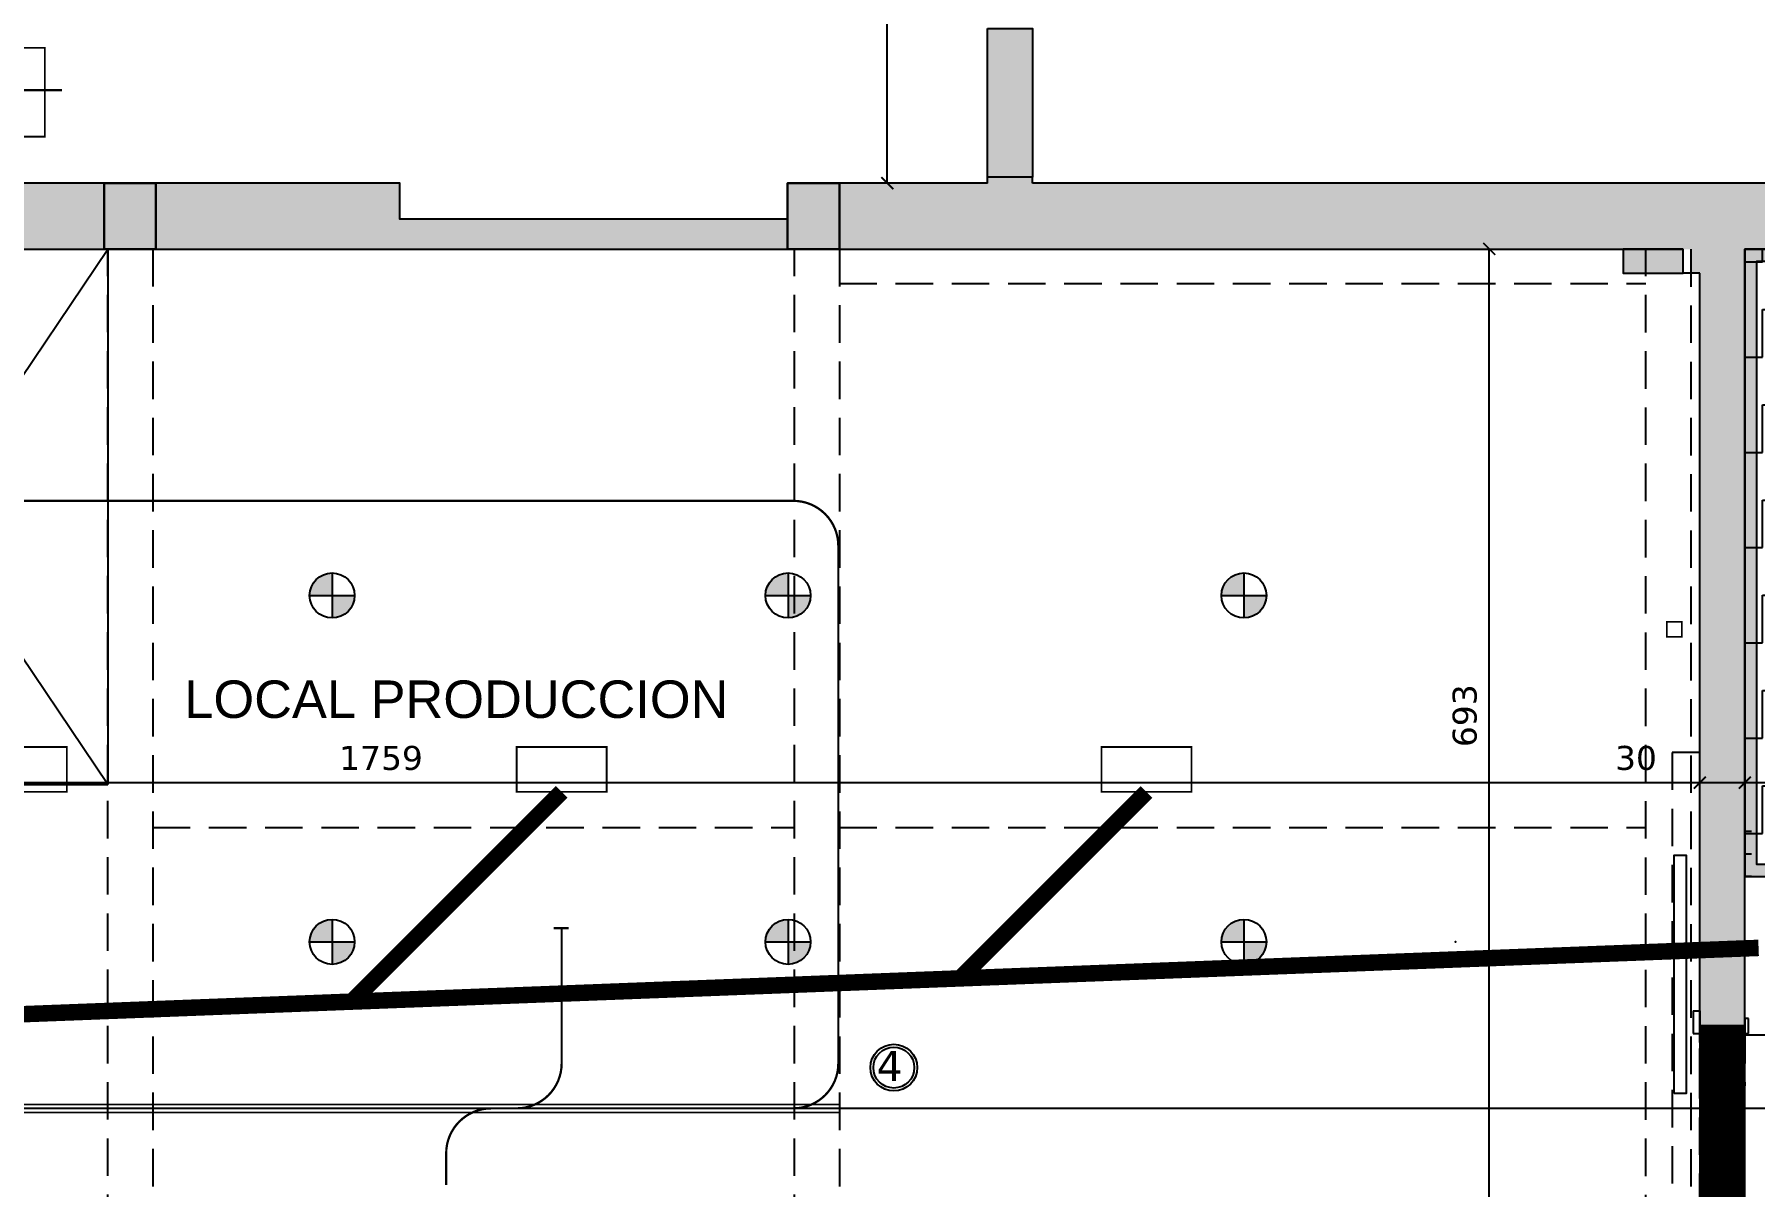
# Model space of a CAD drawing. Header units: millimetres. Extents: x 58411 to 366943, y -302717 to -95300.
# Drawn here: x 307702 to 319173, y -218802 to -211119 of the extents above; entities that cross this region are included whole.
import ezdxf

# ---------------------------------------------------------------- set-up
doc = ezdxf.new("R2010")
doc.units = ezdxf.units.MM
doc.header["$LTSCALE"] = 1000
for name, pattern in [('DASHDOT', [1, 0.5, -0.25, 0, -0.25]), ('DASHED2', [0.375, 0.25, -0.125]), ('HIDDEN', [0.375, 0.25, -0.125])]:
    doc.linetypes.add(name, pattern=pattern)
for name, color, linetype in [('A-ABER', 7, 'Continuous'), ('a-Columnas', 12, 'Continuous'), ('A-Cotas 100', 191, 'Continuous'), ('A-Des-CAMARAS Existentes', 7, 'Continuous'), ('A-Des-Rejillas Existentes', 6, 'Continuous'), ('A-electric. circ.1', 214, 'Continuous'), ('A-Entramado', 24, 'Continuous'), ('A-Estru-dinteles', 221, 'Continuous'), ('A-Mur-Nuevo', 5, 'Continuous'), ('A-Murex', 52, 'Continuous'), ('A-Muros', 3, 'Continuous'), ('A-MURPAN', 30, 'Continuous'), ('A-PLAN', 4, 'DASHDOT'), ('A-Vigas Proy', 201, 'HIDDEN'), ('H-Cielorrasos', 202, 'Continuous'), ('H-Hach mur exis', 24, 'Continuous'), ('H-Mur new', 204, 'Continuous'), ('I-Electricidad Nave', 2, 'Continuous'), ('TXT-LOC', 2, 'Continuous'), ('TXT-LOC 100', 191, 'Continuous')]:
    doc.layers.add(name, color=color, linetype=linetype)
doc.layers.add('A-Demolido', color=24, linetype='Continuous', plot=False)
doc.styles.add('A-Verdana', font='verdana.ttf')
doc.styles.add('SB-50', font='swissel.ttf', dxfattribs={"height": 100})
doc.linetypes.add('FENCELINE1', pattern='A,6.35,-2.54,[133,ltypeshp.shx,S=2.54,R=0,X=-2.54,Y=0],-2.54,25.4', length=36.83)
doc.dimstyles.new('A-V-100', dxfattribs={"dimtxt": 160, "dimasz": 80, "dimexe": 0, "dimexo": 0, "dimgap": 80, "dimtad": 1, "dimdec": 0, "dimlfac": 0.1, "dimzin": 1, "dimtxsty": 'A-Verdana', "dimblk": 'ARCHTICK', "dimcen": 0, "dimclrd": 256, "dimclre": 24, "dimadec": 0, "dimazin": 0, "dimtfac": 1, "dimtdec": 0, "dimtmove": 0, "dimatfit": 3, "dimldrblk": 'DOTSMALL', "dimfxl": 1.25, "dimarcsym": 0})

# ---------------------------------------------------------------- blocks, each defined once
blk = doc.blocks.new('_ArchTick')
at = {"color": 0, "linetype": 'ByBlock', "const_width": 0.15}
blk.add_lwpolyline([(-0.5, -0.5), (0.5, 0.5)], dxfattribs=at)
blk = doc.blocks.new('*D226')
at = {"layer": 'A-Cotas 100', "lineweight": -2, "ltscale": 500, "transparency": 16777216}
blk.add_line((301218, -216108), (318808, -216108), dxfattribs=at)
at = {"layer": 'DEFPOINTS', "color": 0, "ltscale": 500, "transparency": 16777216}
for p in [(301218, -216108), (318808, -216108), (318808, -216108)]:
    blk.add_point(p, dxfattribs=at)
at = {"layer": 'A-Cotas 100', "lineweight": -2, "ltscale": 500, "transparency": 16777216, "xscale": 80, "yscale": 80, "zscale": 80, "rotation": 180}
blk.add_blockref('_ArchTick', (301218, -216108), dxfattribs=at)
at = {"layer": 'A-Cotas 100', "lineweight": -2, "ltscale": 500, "transparency": 16777216, "xscale": 80, "yscale": 80, "zscale": 80}
blk.add_blockref('_ArchTick', (318808, -216108), dxfattribs=at)
at = {"layer": 'A-Cotas 100', "color": 0, "ltscale": 500, "transparency": 16777216, "insert": (310013, -215945), "char_height": 160, "attachment_point": 5, "style": 'A-Verdana'}
blk.add_mtext('1759', dxfattribs=at)
blk = doc.blocks.new('_DotSmall')
at = {"color": 0, "linetype": 'ByBlock', "const_width": 0.5}
blk.add_lwpolyline([(-0.0625, 0, 1), (0.0625, 0, 1)], format="xyb", close=True, dxfattribs=at)
blk = doc.blocks.new('*D227')
at = {"layer": 'A-Cotas 100', "lineweight": -2, "ltscale": 500, "transparency": 16777216}
for p, q in [((318178, -216108), (318808, -216108)), ((318808, -216108), (319108, -216108))]:
    blk.add_line(p, q, dxfattribs=at)
at = {"layer": 'DEFPOINTS', "color": 0, "ltscale": 500, "transparency": 16777216}
for p in [(318808, -216108), (319108, -216108), (319108, -216108)]:
    blk.add_point(p, dxfattribs=at)
at = {"layer": 'A-Cotas 100', "lineweight": -2, "ltscale": 500, "transparency": 16777216, "xscale": 80, "yscale": 80, "zscale": 80, "rotation": 180}
blk.add_blockref('_ArchTick', (318808, -216108), dxfattribs=at)
at = {"layer": 'A-Cotas 100', "lineweight": -2, "ltscale": 500, "transparency": 16777216, "xscale": 80, "yscale": 80, "zscale": 80}
blk.add_blockref('_ArchTick', (319108, -216108), dxfattribs=at)
at = {"layer": 'A-Cotas 100', "color": 0, "ltscale": 500, "transparency": 16777216, "insert": (318382, -215945), "char_height": 160, "attachment_point": 5, "style": 'A-Verdana'}
blk.add_mtext('30', dxfattribs=at)
blk = doc.blocks.new('*D228')
at = {"layer": 'A-Cotas 100', "lineweight": -2, "ltscale": 500, "transparency": 16777216}
blk.add_line((319108, -216108), (322903, -216108), dxfattribs=at)
at = {"layer": 'DEFPOINTS', "color": 0, "ltscale": 500, "transparency": 16777216}
for p in [(319108, -216108), (322903, -216108), (322903, -216108)]:
    blk.add_point(p, dxfattribs=at)
at = {"layer": 'A-Cotas 100', "lineweight": -2, "ltscale": 500, "transparency": 16777216, "xscale": 80, "yscale": 80, "zscale": 80, "rotation": 180}
blk.add_blockref('_ArchTick', (319108, -216108), dxfattribs=at)
at = {"layer": 'A-Cotas 100', "lineweight": -2, "ltscale": 500, "transparency": 16777216, "xscale": 80, "yscale": 80, "zscale": 80}
blk.add_blockref('_ArchTick', (322903, -216108), dxfattribs=at)
at = {"layer": 'A-Cotas 100', "color": 0, "ltscale": 500, "transparency": 16777216, "insert": (321005, -215945), "char_height": 160, "attachment_point": 5, "style": 'A-Verdana'}
blk.add_mtext('379', dxfattribs=at)
blk = doc.blocks.new('*D259')
at = {"layer": 'A-Cotas 100', "color": 24, "lineweight": -2, "ltscale": 500, "transparency": 16777216}
for p, q in [((313419, -206651), (313389, -206651)), ((313392, -212111), (313389, -212111))]:
    blk.add_line(p, q, dxfattribs=at)
at = {"layer": 'A-Cotas 100', "lineweight": -2, "ltscale": 500, "transparency": 16777216}
blk.add_line((313389, -212111), (313389, -206651), dxfattribs=at)
at = {"layer": 'DEFPOINTS', "color": 0, "ltscale": 500, "transparency": 16777216}
for p in [(313389, -206651), (313419, -206651), (313392, -212111)]:
    blk.add_point(p, dxfattribs=at)
at = {"layer": 'A-Cotas 100', "lineweight": -2, "ltscale": 500, "transparency": 16777216, "xscale": 80, "yscale": 80, "zscale": 80}
for p, rotation in [((313389, -206651), 90), ((313389, -212111), 270)]:
    blk.add_blockref('_ArchTick', p, dxfattribs=dict(at, rotation=rotation))
at = {"layer": 'A-Cotas 100', "color": 0, "ltscale": 500, "transparency": 16777216, "insert": (313225, -209381), "char_height": 160, "attachment_point": 5, "rotation": 90, "style": 'A-Verdana'}
blk.add_mtext('546', dxfattribs=at)
blk = doc.blocks.new('*D260')
at = {"layer": 'A-Cotas 100', "lineweight": -2, "ltscale": 500, "transparency": 16777216}
blk.add_line((317404, -219481), (317404, -212550), dxfattribs=at)
at = {"layer": 'DEFPOINTS', "color": 0, "ltscale": 500, "transparency": 16777216}
for p in [(317404, -212550), (317404, -212550), (317404, -219481)]:
    blk.add_point(p, dxfattribs=at)
at = {"layer": 'A-Cotas 100', "lineweight": -2, "ltscale": 500, "transparency": 16777216, "xscale": 80, "yscale": 80, "zscale": 80}
for p, rotation in [((317404, -212550), 90), ((317404, -219481), 270)]:
    blk.add_blockref('_ArchTick', p, dxfattribs=dict(at, rotation=rotation))
at = {"layer": 'A-Cotas 100', "color": 0, "ltscale": 500, "transparency": 16777216, "insert": (317241, -215662), "char_height": 160, "attachment_point": 5, "rotation": 90, "style": 'A-Verdana'}
blk.add_mtext('693', dxfattribs=at)
blk = doc.blocks.new('equipo 400')
at = {"linetype": 'ByBlock'}
h = blk.add_hatch(color=200, dxfattribs=at)
h.paths.add_polyline_path([(592713, 500137), (593213, 500137), (593213, 500637, 0.414214)])
h.paths.add_polyline_path([(593213, 500137), (593213, 499637, 0.414214), (593713, 500137)])
for points in [[(593213, 500637), (593213, 499637)], [(592713, 500137), (593713, 500137)]]:
    blk.add_lwpolyline(points, dxfattribs=at)
blk.add_circle((593213, 500137), 500, dxfattribs=at)

msp = doc.modelspace()

# ---------------------------------------------------------------- hatches: boundary and pattern name
for color, points in [(140, [(308511.189, -212110.675), (308166.161, -212110.675), (308166.161, -212550.366), (308511.189, -212550.366)]), (140, [(313069.503, -212110.675), (312724.475, -212110.675), (312724.475, -212550.366), (313069.503, -212550.366)]), (140, [(318697.663, -212550.366), (318297.663, -212550.366), (318297.663, -212710.366), (318697.663, -212710.366)]), (40, [(321022.632, -212550.366), (319107.663, -212550.366), (319107.663, -216734.68), (321022.632, -216734.68), (321022.632, -216654.68), (319187.663, -216654.68), (319187.663, -212630.366), (321022.632, -212630.366)])]:
    msp.add_hatch(color=color).paths.add_polyline_path(points)
at = {"layer": 'A-Estru-dinteles', "ltscale": 500}
h = msp.add_hatch(dxfattribs=at)
h.set_pattern_fill('ANSI34', color=256, style=0)
h.paths.add_polyline_path([(319107.663, -217730.366), (318807.663, -217730.366), (318807.663, -219230.366), (319107.663, -219230.366)])
at = {"layer": 'A-Murex', "linetype": 'HIDDEN'}
h = msp.add_hatch(dxfattribs=at)
h.set_pattern_fill('ANSI36', color=256, scale=10, angle=270, style=0)
h.paths.add_polyline_path([(319107.663, -218130.366), (318807.663, -218130.366), (318807.663, -217730.366), (319107.663, -217730.366)])
at = {"layer": 'H-Cielorrasos'}
h = msp.add_hatch(dxfattribs=at)
h.set_pattern_fill('ZIGZAG', color=256, scale=100, style=0)
h.set_pattern_definition([(0, (-139243.9, 154710.7), (317.5, 317.5), [317.5, -317.5]), (90, (-138926.4, 154710.7), (-317.5, 317.5), [317.5, -317.5])])
h.paths.add_polyline_path([(319107.663, -216734.68), (322902.632, -216734.68), (322902.632, -212550.366), (319107.663, -212550.366)])
at = {"layer": 'H-Hach mur exis', "ltscale": 500}
for points in [[(321022.632, -212110.675), (320922.632, -212110.675), (319199.734, -212110.675), (314358.626, -212110.675), (314358.626, -212070.675), (314058.626, -212070.675), (314058.626, -212110.675), (313069.503, -212110.675), (313069.503, -212550.366), (318697.663, -212550.366), (318697.663, -212551.508), (318747.226, -212551.508), (318747.226, -212710.366), (318807.663, -212710.366), (318807.663, -217730.366), (319107.663, -217730.366), (319107.663, -217680.366), (319107.663, -212550.366), (321022.632, -212550.366)], [(308166.161, -212110.675), (306796.951, -212110.675), (306796.951, -212550.366), (308166.161, -212550.366)], [(312724.475, -212350.675), (310138.626, -212350.675), (310138.626, -212110.675), (308511.189, -212110.675), (308511.189, -212550.366), (312724.475, -212550.366)]]:
    msp.add_hatch(color=256, dxfattribs=at).paths.add_polyline_path(points)
at = {"layer": 'H-Mur new'}
msp.add_hatch(color=256, dxfattribs=at).paths.add_polyline_path([(314058.626, -211080.675), (314358.626, -211080.675), (314358.626, -212070.675), (314058.626, -212070.675)])

# ---------------------------------------------------------------- linework, layer by layer
at = {"color": 5}
for points in [[(308511.189, -212110.675), (308166.161, -212110.675), (308166.161, -212550.366), (308511.189, -212550.366)], [(313069.503, -212110.675), (312724.475, -212110.675), (312724.475, -212550.366), (313069.503, -212550.366)], [(318697.663, -212550.366), (318297.663, -212550.366), (318297.663, -212710.366), (318697.663, -212710.366)]]:
    msp.add_lwpolyline(points, close=True, dxfattribs=at)
at = {"layer": 'A-ABER'}
for p, q in [((318762.663, -217630.366), (318807.663, -217630.366)), ((318762.663, -217630.366), (318762.663, -217780.366)), ((318807.663, -217630.366), (318807.663, -217730.366)), ((318762.663, -217780.366), (319107.663, -217780.366))]:
    msp.add_line(p, q, dxfattribs=at)
at = {"layer": 'A-ABER', "color": 1}
for p, q in [((319107.663, -217680.366), (319107.663, -217780.366)), ((319132.663, -217680.366), (319107.663, -217680.366)), ((319132.663, -217780.366), (319132.663, -217680.366)), ((319107.663, -217780.366), (319132.663, -217780.366))]:
    msp.add_line(p, q, dxfattribs=at)
at = {"layer": 'A-ABER', "color": 24, "linetype": 'HIDDEN'}
msp.add_lwpolyline([(318622.663, -215907.469), (318622.663, -219340.366), (318807.663, -219340.366), (318807.663, -215907.469)], close=True, dxfattribs=at)
at = {"layer": 'A-ABER', "color": 1}
msp.add_lwpolyline([(318637.663, -218180.366), (318637.663, -216593.146), (318717.663, -216593.146), (318717.663, -218180.366)], close=True, dxfattribs=at)
at = {"layer": 'a-Columnas'}
msp.add_line((318697.663, -212710.366), (318697.663, -212550.366), dxfattribs=at)
msp.add_line((318697.663, -212710.366), (318697.663, -212550.366), dxfattribs=at)
msp.add_line((318697.663, -212710.366), (318697.663, -212550.366), dxfattribs=at)
msp.add_line((318697.663, -212710.366), (318697.663, -212550.366), dxfattribs=at)
at = {"layer": 'a-Columnas', "color": 3}
for points in [[(308511.189, -212550.366), (308166.161, -212550.366), (308166.161, -212110.675), (308511.189, -212110.675)], [(313069.503, -212550.366), (312724.475, -212550.366), (312724.475, -212110.675), (313069.503, -212110.675)], [(313069.503, -212550.366), (312724.475, -212550.366), (312724.475, -212110.675), (313069.503, -212110.675)]]:
    msp.add_lwpolyline(points, close=True, dxfattribs=at)
at = {"layer": 'A-Demolido', "color": 24, "linetype": 'HIDDEN', "ltscale": 250}
for points in [[(305788.626, -216120.833), (308190.281, -212550.366)], [(308190.281, -216120.833), (305788.626, -212550.366)], [(308190.281, -212550.366), (308190.281, -216120.833)], [(305788.626, -216120.833), (308190.281, -216120.833)]]:
    msp.add_lwpolyline(points, dxfattribs=at)
at = {"layer": 'A-Des-CAMARAS Existentes', "ltscale": 500, "const_width": 12}
for points in [[(307170.578, -211208.259), (307770.578, -211208.259), (307770.578, -211801.097), (307170.578, -211801.097)], [(307317.663, -215870.366), (307917.663, -215870.366), (307917.663, -216170.366), (307317.663, -216170.366)], [(310917.663, -215870.366), (311517.663, -215870.366), (311517.663, -216170.366), (310917.663, -216170.366)], [(314817.663, -215870.366), (315417.663, -215870.366), (315417.663, -216170.366), (314817.663, -216170.366)]]:
    msp.add_lwpolyline(points, close=True, dxfattribs=at)
at = {"layer": 'A-Des-CAMARAS Existentes', "linetype": 'DASHED2', "ltscale": 0.6, "const_width": 15}
msp.add_lwpolyline([(307886.709, -211490.675), (307070.544, -211490.675)], dxfattribs=at)
at = {"layer": 'A-Des-Rejillas Existentes', "ltscale": 500}
for points, const_width in [([(318587.663, -215136.366), (318587.663, -215036.366), (318687.663, -215036.366), (318687.663, -215136.366), (318587.663, -215136.366)], 12), ([(311217.663, -216170.366), (309819.4, -217568.629)], 110), ([(315117.663, -216170.366), (313874.268, -217413.761)], 110), ([(319199.715, -217210.366), (298714.669, -217992.754)], 110)]:
    msp.add_lwpolyline(points, dxfattribs=dict(at, const_width=const_width))
at = {"layer": 'A-electric. circ.1'}
for p in [(309686.984, -214860.366), (312727.21, -214860.366), (315767.437, -214860.366), (309686.984, -217170.366), (312727.21, -217170.366), (315767.437, -217170.366), (317177.547, -217170.366), (317177.547, -217170.366)]:
    msp.add_point(p, dxfattribs=at)
at = {"layer": 'A-Entramado', "color": 24, "ltscale": 0.7}
msp.add_lwpolyline([(313069.503, -218307.699), (301106.746, -218309.516), (301106.746, -218254.85), (313069.503, -218253.033)], close=True, dxfattribs=at)
at = {"layer": 'A-Estru-dinteles', "ltscale": 500}
msp.add_lwpolyline([(319107.663, -217730.366), (318807.663, -217730.366), (318807.663, -219230.366), (319107.663, -219230.366)], close=True, dxfattribs=at)
at = {"layer": 'A-Mur-Nuevo', "ltscale": 500}
msp.add_lwpolyline([(314058.626, -211080.675), (314358.626, -211080.675), (314358.626, -212070.675), (314058.626, -212070.675)], close=True, dxfattribs=at)
at = {"layer": 'A-Murex', "linetype": 'HIDDEN'}
msp.add_lwpolyline([(319107.663, -218130.366), (318807.663, -218130.366), (318807.663, -217730.366), (319107.663, -217730.366)], close=True, dxfattribs=at)
at = {"layer": 'A-Muros'}
for p, q in [((310138.626, -212110.675), (306796.951, -212110.675)), ((318697.663, -212710.366), (318697.663, -212550.366)), ((318697.663, -212710.366), (318697.663, -212550.366)), ((318697.663, -212710.366), (318697.663, -212550.366)), ((318697.663, -212710.366), (318697.663, -212550.366)), ((318807.663, -212710.366), (318697.663, -212710.366)), ((318807.663, -212710.366), (318697.663, -212710.366)), ((318807.663, -212710.366), (318697.663, -212710.366)), ((318807.663, -212710.366), (318697.663, -212710.366)), ((318807.663, -212710.366), (318697.663, -212710.366)), ((318807.663, -212710.366), (318697.663, -212710.366)), ((318807.663, -212710.366), (318697.663, -212710.366)), ((318807.663, -212710.366), (318697.663, -212710.366)), ((318807.663, -217730.366), (318807.663, -212710.366))]:
    msp.add_line(p, q, dxfattribs=at)
for points in [[(314358.626, -212070.675), (314058.626, -212070.675)], [(314058.626, -212110.675), (314058.626, -212070.675)], [(314358.626, -212070.675), (314058.626, -212070.675)], [(314058.626, -212110.675), (314058.626, -212070.675)], [(314358.626, -212110.675), (314358.626, -212070.675)], [(314358.626, -212110.675), (314358.626, -212070.675)], [(312724.475, -212350.675), (310138.626, -212350.675), (310138.626, -212110.675), (306796.951, -212110.675), (306796.951, -212550.366), (318697.663, -212550.366)], [(314058.626, -212110.675), (312724.475, -212110.675)], [(314058.626, -212110.675), (312918.626, -212110.675)], [(319358.626, -212110.675), (314358.626, -212110.675)], [(318807.663, -217730.366), (319107.663, -217730.366), (319107.663, -212550.366), (321022.632, -212550.366), (321022.632, -212110.675), (319358.626, -212110.675)], [(318208.626, -212550.366), (318697.663, -212550.366)]]:
    msp.add_lwpolyline(points, dxfattribs=at)
at = {"layer": 'A-MURPAN'}
msp.add_lwpolyline([(321022.632, -212550.366), (319107.663, -212550.366), (319107.663, -216734.68), (321022.632, -216734.68), (321022.632, -216654.68), (319187.663, -216654.68), (319187.663, -212630.366), (321022.632, -212630.366), (321022.632, -212550.366)], dxfattribs=at)
at = {"layer": 'A-PLAN', "color": 92, "true_color": 0x0ec10b, "const_width": 15}
for points in [[(311594.365, -214229.387), (306217.717, -214229.387)], [(313062.747, -214529.387), (313062.747, -217673.29)], [(312204.613, -218280.366), (324638.611, -218280.366)]]:
    msp.add_lwpolyline(points, dxfattribs=at)
for points in [[(311594.365, -214229.387), (312762.747, -214229.387, -0.414213562), (313062.747, -214529.387), (313062.747, -214521.007)], [(310917.663, -218280.366), (312762.747, -218280.366, 0.414213562), (313062.747, -217980.366), (313062.747, -217366.214)]]:
    msp.add_lwpolyline(points, format="xyb", dxfattribs=at)
at = {"layer": 'A-PLAN', "color": 162, "true_color": 0x0a1dc7, "const_width": 15}
for points in [[(311164.605, -217078.303), (311265.456, -217078.303)], [(311217.663, -217917.492), (311217.663, -217078.303)]]:
    msp.add_lwpolyline(points, dxfattribs=at)
for points in [[(311217.663, -217917.492), (311217.663, -217980.366, -0.414213562), (310917.663, -218280.366), (310857.108, -218280.366)], [(299487.663, -218855.451), (299487.663, -218580.366, -0.414213562), (299787.663, -218280.366), (310865.752, -218280.366)]]:
    msp.add_lwpolyline(points, format="xyb", dxfattribs=at)
at = {"layer": 'A-PLAN', "color": 4, "true_color": 0x00fafa, "const_width": 15}
msp.add_lwpolyline([(310447.663, -218790.848), (310447.663, -218580.366, -0.414213562), (310747.663, -218280.366), (310865.752, -218280.366)], format="xyb", dxfattribs=at)
at = {"layer": 'A-Vigas Proy'}
for points in [[(308190.281, -212550.366), (308490.281, -212550.366), (308490.281, -219480.366), (308190.281, -219480.366)], [(312769.503, -212550.366), (313069.503, -212550.366), (313069.503, -219480.366), (312769.503, -219480.366)], [(318447.226, -212551.508), (318747.226, -212551.508), (318747.226, -219481.508), (318447.226, -219481.508)]]:
    msp.add_lwpolyline(points, close=True, dxfattribs=at)
for points in [[(313069.503, -212780.366), (313069.503, -212780.366), (318447.226, -212780.366)], [(308490.281, -216108.176), (312769.503, -216108.176)], [(313069.503, -216108.176), (318447.226, -216108.176)], [(308490.281, -216408.176), (308490.281, -216408.176), (312769.503, -216408.176)], [(313069.503, -216408.176), (313069.503, -216408.176), (318447.226, -216408.176)], [(322902.632, -216434.68), (319107.663, -216434.68)], [(322902.632, -216584.68), (319107.663, -216584.68)], [(322902.632, -216734.68), (319107.663, -216734.68)], [(319107.663, -217789.91), (323360.25, -217789.91), (323360.25, -216734.68)]]:
    msp.add_lwpolyline(points, dxfattribs=at)
at = {"layer": 'H-Cielorrasos', "const_width": 6.25}
msp.add_lwpolyline([(319107.663, -216734.68), (322902.632, -216734.68), (322902.632, -212550.366), (319107.663, -212550.366)], close=True, dxfattribs=at)
at = {"layer": 'TXT-LOC 100'}
for radius in [155.939, 136.341]:
    msp.add_circle((313432.966, -218008.519), radius, dxfattribs=at)

# ---------------------------------------------------------------- block references
at = {"layer": 'I-Electricidad Nave', "linetype": 'FENCELINE1', "xscale": 0.3000000000029104, "yscale": 0.3000000000029104, "zscale": 0.3}
for p in [(131723.146, -364901.508), (134763.373, -364901.508), (137803.599, -364901.508), (131723.146, -367211.508), (134763.373, -367211.508), (137803.599, -367211.508)]:
    msp.add_blockref('equipo 400', p, dxfattribs=at)

# ---------------------------------------------------------------- texts
at = {"layer": 'TXT-LOC', "insert": (308701.213, -215427.088), "char_height": 250, "width": 14981.0151, "attachment_point": 1, "style": 'SB-50'}
msp.add_mtext('LOCAL PRODUCCION', dxfattribs=at)
at = {"layer": 'TXT-LOC 100', "style": 'A-Verdana'}
msp.add_text('4', height=200, dxfattribs=at).set_placement((313317.375, -218097.244))

# ---------------------------------------------------------------- dimensions: what is measured, and where the dimension line sits
at = {"layer": 'A-Cotas 100', "ltscale": 500}
dim = msp.add_linear_dim(base=(313388.626, -206650.675), p1=(313391.55, -212110.675), p2=(313418.626, -206650.675), angle=90, dimstyle='A-V-100', dxfattribs=at)
dim.commit()
dim.dimension.update_dxf_attribs({"geometry": '*D259', "text_midpoint": (313225.456, -209380.675)})
dim = msp.add_linear_dim(base=(317403.96, -212550.366), p1=(317403.96, -219481.083), p2=(317403.96, -212550.366), angle=90, dimstyle='A-V-100', dxfattribs=at)
dim.commit()
dim.dimension.update_dxf_attribs({"geometry": '*D260', "text_midpoint": (317403.96, -215661.552), "dimtype": 160})
for base, p1, p2, picture, middle in [((318807.663, -216108.176), (301217.663, -216108.176), (318807.663, -216108.176), '*D226', (310012.663, -215944.898)), ((322902.632, -216108.176), (319107.663, -216108.176), (322902.632, -216108.176), '*D228', (321005.147, -215944.845))]:
    dim = msp.add_linear_dim(base=base, p1=p1, p2=p2, dimstyle='A-V-100', override={"dimtmove": 1}, dxfattribs=at)
    dim.commit()
    dim.dimension.update_dxf_attribs({"geometry": picture, "text_midpoint": middle})
dim = msp.add_linear_dim(base=(319107.663, -216108.176), p1=(318807.663, -216108.176), p2=(319107.663, -216108.176), dimstyle='A-V-100', override={"dimtmove": 1}, dxfattribs=at)
dim.commit()
dim.dimension.update_dxf_attribs({"geometry": '*D227', "text_midpoint": (318381.93, -216108.176), "dimtype": 160})

doc.saveas('drawing.dxf')
